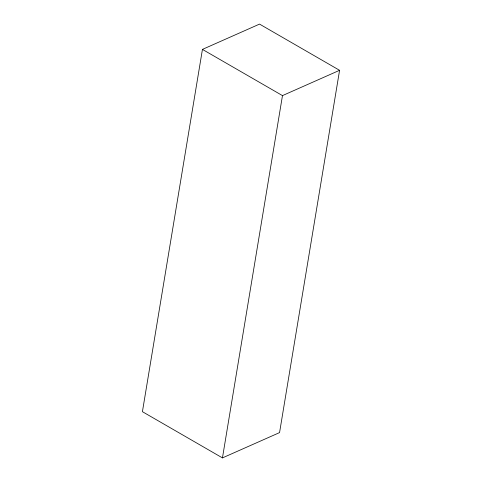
<?xml version="1.0" encoding="UTF-8"?>
<svg xmlns="http://www.w3.org/2000/svg" width="482" height="482" viewBox="0 0 482 482"><rect width="100%" height="100%" fill="white"/><g stroke="black" fill="none" stroke-linecap="round" stroke-linejoin="round"><path stroke-width="0.72" d="M202.44 49.399L142.419 411.688L222.455 457.9L279.56 432.601L339.581 70.312L259.545 24.1L202.44 49.399L282.476 95.605L339.581 70.312M222.455 457.9L282.476 95.605"/></g></svg>
